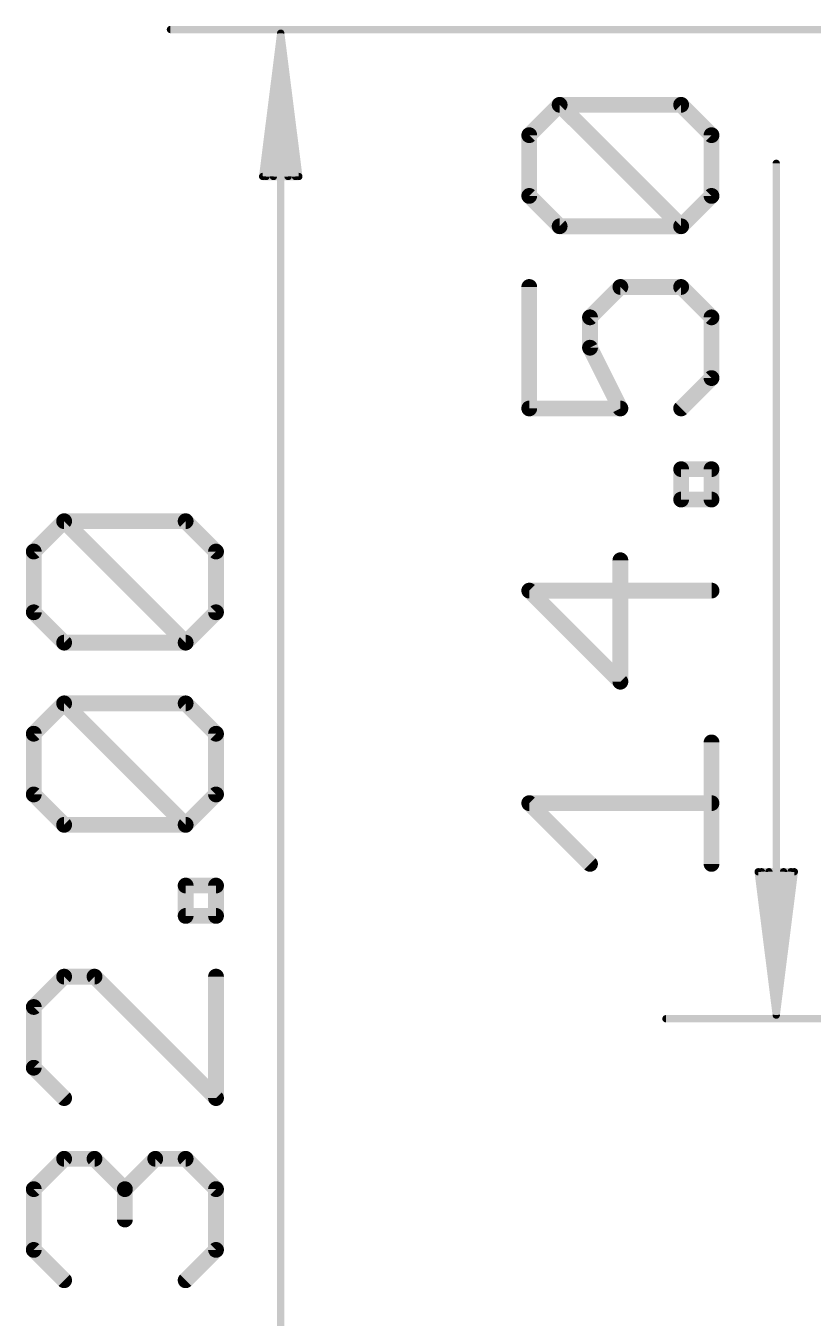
# Model space of a CAD drawing. Extents: x -30 to 79, y -8 to 63.
# Drawn here: x -15.56 to -1.63, y 9.2 to 32.06 of the extents above; entities that cross this region are included whole.
import ezdxf

# ---------------------------------------------------------------- set-up
doc = ezdxf.new("R2010")
doc.units = 0
doc.layers.add('47', color=253, linetype='CONTINUOUS')

msp = doc.modelspace()

# ---------------------------------------------------------------- linework, layer by layer
at = {"layer": '47'}
for points, const_width in [([(9.25, 32), (-12.999, 32)], 0.13), ([(-11.049, 31.935), (-11.3682, 29.4)], 0.13), ([(-11.049, 31.935), (-11.309, 29.4)], 0.13), ([(-11.049, 31.935), (-11.179, 29.4)], 0.13), ([(-11.049, 0.065), (-11.049, 31.935)], 0.13), ([(-10.7298, 29.4), (-11.049, 31.935)], 0.13), ([(-10.919, 29.4), (-11.049, 31.935)], 0.13), ([(-10.789, 29.4), (-11.049, 31.935)], 0.13), ([(-6.6541, 30.131), (-6.1168, 30.6682)], 0.2794), ([(-6.1168, 30.6682), (-3.9679, 30.6682)], 0.2794), ([(-3.9679, 28.5193), (-6.1168, 30.6682)], 0.2794), ([(-3.9679, 30.6682), (-3.4307, 30.131)], 0.2794), ([(-6.6541, 29.0566), (-6.6541, 30.131)], 0.2794), ([(-3.4307, 30.131), (-3.4307, 29.0566)], 0.2794), ([(-2.286, 14.565), (-2.286, 29.6319)], 0.13), ([(-11.3682, 29.4), (-10.7298, 29.4)], 0.13), ([(-6.1168, 28.5193), (-6.6541, 29.0566)], 0.2794), ([(-3.4307, 29.0566), (-3.9679, 28.5193)], 0.2794), ([(-3.9679, 28.5193), (-6.1168, 28.5193)], 0.2794), ([(-6.6541, 27.4455), (-6.6541, 25.2966)], 0.2794), ([(-5.5796, 26.9083), (-5.0424, 27.4455)], 0.2794), ([(-5.0424, 27.4455), (-3.9679, 27.4455)], 0.2794), ([(-3.9679, 27.4455), (-3.4307, 26.9083)], 0.2794), ([(-5.5796, 26.371), (-5.5796, 26.9083)], 0.2794), ([(-3.4307, 26.9083), (-3.4307, 25.8338)], 0.2794), ([(-5.0424, 25.2966), (-5.5796, 26.371)], 0.2794), ([(-3.4307, 25.8338), (-3.9679, 25.2966)], 0.2794), ([(-6.6541, 25.2966), (-5.0424, 25.2966)], 0.2794), ([(-3.9679, 23.6852), (-3.9679, 24.2224)], 0.2794), ([(-3.9679, 24.2224), (-3.4307, 24.2224)], 0.2794), ([(-3.4307, 24.2224), (-3.4307, 23.6852)], 0.2794), ([(-3.4307, 23.6852), (-3.9679, 23.6852)], 0.2794), ([(-15.4171, 22.765), (-14.8798, 23.3023)], 0.2794), ([(-14.8798, 23.3023), (-12.7309, 23.3023)], 0.2794), ([(-12.7309, 21.1534), (-14.8798, 23.3023)], 0.2794), ([(-12.7309, 23.3023), (-12.1937, 22.765)], 0.2794), ([(-15.4171, 21.6906), (-15.4171, 22.765)], 0.2794), ([(-12.1937, 22.765), (-12.1937, 21.6906)], 0.2794), ([(-5.0424, 20.4625), (-5.0424, 22.6114)], 0.2794), ([(-3.4307, 22.0741), (-6.6541, 22.0741)], 0.2794), ([(-6.6541, 22.0741), (-5.0424, 20.4625)], 0.2794), ([(-14.8798, 21.1534), (-15.4171, 21.6906)], 0.2794), ([(-12.1937, 21.6906), (-12.7309, 21.1534)], 0.2794), ([(-12.7309, 21.1534), (-14.8798, 21.1534)], 0.2794), ([(-15.4171, 19.5423), (-14.8798, 20.0795)], 0.2794), ([(-14.8798, 20.0795), (-12.7309, 20.0795)], 0.2794), ([(-12.7309, 17.9306), (-14.8798, 20.0795)], 0.2794), ([(-12.7309, 20.0795), (-12.1937, 19.5423)], 0.2794), ([(-15.4171, 18.4678), (-15.4171, 19.5423)], 0.2794), ([(-12.1937, 19.5423), (-12.1937, 18.4678)], 0.2794), ([(-3.4307, 17.2397), (-3.4307, 19.3886)], 0.2794), ([(-14.8798, 17.9306), (-15.4171, 18.4678)], 0.2794), ([(-12.1937, 18.4678), (-12.7309, 17.9306)], 0.2794), ([(-5.5796, 17.2397), (-6.6541, 18.3142)], 0.2794), ([(-6.6541, 18.3142), (-3.4307, 18.3142)], 0.2794), ([(-12.7309, 17.9306), (-14.8798, 17.9306)], 0.2794), ([(-2.286, 14.565), (-2.6052, 17.1)], 0.13), ([(-2.6052, 17.1), (-1.9668, 17.1)], 0.13), ([(-2.286, 14.565), (-2.546, 17.1)], 0.13), ([(-2.286, 14.565), (-2.416, 17.1)], 0.13), ([(-1.9668, 17.1), (-2.286, 14.565)], 0.13), ([(-2.156, 17.1), (-2.286, 14.565)], 0.13), ([(-2.026, 17.1), (-2.286, 14.565)], 0.13), ([(-12.7309, 16.3192), (-12.7309, 16.8565)], 0.2794), ([(-12.7309, 16.8565), (-12.1937, 16.8565)], 0.2794), ([(-12.1937, 16.8565), (-12.1937, 16.3192)], 0.2794), ([(-12.1937, 16.3192), (-12.7309, 16.3192)], 0.2794), ([(-14.8798, 15.2454), (-15.4171, 14.7082)], 0.2794), ([(-14.3426, 15.2454), (-14.8798, 15.2454)], 0.2794), ([(-12.1937, 13.0965), (-14.3426, 15.2454)], 0.2794), ([(-12.1937, 15.2454), (-12.1937, 13.0965)], 0.2794), ([(-15.4171, 14.7082), (-15.4171, 13.6337)], 0.2794), ([(4.385, 14.5), (-4.236, 14.5)], 0.13), ([(-15.4171, 13.6337), (-14.8798, 13.0965)], 0.2794), ([(-15.4171, 11.4854), (-14.8798, 12.0226)], 0.2794), ([(-14.8798, 12.0226), (-14.3426, 12.0226)], 0.2794), ([(-14.3426, 12.0226), (-13.8054, 11.4854)], 0.2794), ([(-13.8054, 11.4854), (-13.2682, 12.0226)], 0.2794), ([(-13.2682, 12.0226), (-12.7309, 12.0226)], 0.2794), ([(-12.7309, 12.0226), (-12.1937, 11.4854)], 0.2794), ([(-15.4171, 10.411), (-15.4171, 11.4854)], 0.2794), ([(-13.8054, 11.4854), (-13.8054, 10.9482)], 0.2794), ([(-12.1937, 11.4854), (-12.1937, 10.411)], 0.2794), ([(-14.8798, 9.8737), (-15.4171, 10.411)], 0.2794), ([(-12.1937, 10.411), (-12.7309, 9.8737)], 0.2794)]:
    msp.add_lwpolyline(points, dxfattribs=dict(at, const_width=const_width))
for points, const_width in [([(-12.999, 32.0325, 1), (-12.999, 31.9675)], 0.065), ([(-11.0165, 31.935, 1), (-11.0815, 31.935)], 0.065), ([(-11.0168, 31.9391, 1), (-11.0812, 31.9309)], 0.065), ([(-11.0165, 31.9333, 1), (-11.0815, 31.9367)], 0.065), ([(-11.0165, 31.9367, 1), (-11.0815, 31.9333)], 0.065), ([(-11.0167, 31.9383, 1), (-11.0813, 31.9317)], 0.065), ([(-11.0167, 31.9317, 1), (-11.0813, 31.9383)], 0.065), ([(-11.0168, 31.9309, 1), (-11.0812, 31.9391)], 0.065), ([(-6.1168, 30.7381, 1), (-6.1168, 30.5984)], 0.1397), ([(-6.0674, 30.7176, 1), (-6.1662, 30.6188)], 0.1397), ([(-6.0674, 30.6188, 1), (-6.1662, 30.7176)], 0.1397), ([(-3.9185, 30.7176, 1), (-4.0173, 30.6188)], 0.1397), ([(-3.9679, 30.5984, 1), (-3.9679, 30.7381)], 0.1397), ([(-6.5842, 30.131, 1), (-6.7239, 30.131)], 0.1397), ([(-6.7034, 30.1804, 1), (-6.6047, 30.0816)], 0.1397), ([(-3.3609, 30.131, 1), (-3.5006, 30.131)], 0.1397), ([(-3.4801, 30.0816, 1), (-3.3813, 30.1804)], 0.1397), ([(-2.2535, 29.6319, 1), (-2.3185, 29.6319)], 0.065), ([(-11.4005, 29.4041, 1), (-11.336, 29.3959)], 0.065), ([(-11.3682, 29.4325, 1), (-11.3682, 29.3675)], 0.065), ([(-11.3413, 29.4033, 1), (-11.2767, 29.3967)], 0.065), ([(-11.2115, 29.4017, 1), (-11.1465, 29.3983)], 0.065), ([(-10.9515, 29.3983, 1), (-10.8865, 29.4017)], 0.065), ([(-10.8213, 29.3967, 1), (-10.7567, 29.4033)], 0.065), ([(-10.762, 29.3959, 1), (-10.6975, 29.4041)], 0.065), ([(-10.7298, 29.3675, 1), (-10.7298, 29.4325)], 0.065), ([(-6.7239, 29.0566, 1), (-6.5842, 29.0566)], 0.1397), ([(-6.6047, 29.106, 1), (-6.7034, 29.0072)], 0.1397), ([(-3.5006, 29.0566, 1), (-3.3609, 29.0566)], 0.1397), ([(-3.3813, 29.0072, 1), (-3.4801, 29.106)], 0.1397), ([(-6.1168, 28.5892, 1), (-6.1168, 28.4495)], 0.1397), ([(-6.1662, 28.4699, 1), (-6.0674, 28.5687)], 0.1397), ([(-4.0173, 28.5687, 1), (-3.9185, 28.4699)], 0.1397), ([(-4.0173, 28.4699, 1), (-3.9185, 28.5687)], 0.1397), ([(-3.9679, 28.4495, 1), (-3.9679, 28.5892)], 0.1397), ([(-6.5842, 27.4455, 1), (-6.7239, 27.4455)], 0.1397), ([(-5.0424, 27.5153, 1), (-5.0424, 27.3756)], 0.1397), ([(-4.993, 27.3961, 1), (-5.0918, 27.4949)], 0.1397), ([(-3.9185, 27.4949, 1), (-4.0173, 27.3961)], 0.1397), ([(-3.9679, 27.3756, 1), (-3.9679, 27.5153)], 0.1397), ([(-5.5098, 26.9083, 1), (-5.6495, 26.9083)], 0.1397), ([(-5.629, 26.9576, 1), (-5.5302, 26.8589)], 0.1397), ([(-3.3609, 26.9083, 1), (-3.5006, 26.9083)], 0.1397), ([(-3.4801, 26.8589, 1), (-3.3813, 26.9576)], 0.1397), ([(-5.5171, 26.4023, 1), (-5.6421, 26.3398)], 0.1397), ([(-5.6495, 26.371, 1), (-5.5098, 26.371)], 0.1397), ([(-3.5006, 25.8338, 1), (-3.3609, 25.8338)], 0.1397), ([(-3.3813, 25.7844, 1), (-3.4801, 25.8832)], 0.1397), ([(-6.6541, 25.3664, 1), (-6.6541, 25.2267)], 0.1397), ([(-5.1049, 25.2653, 1), (-4.9799, 25.3278)], 0.1397), ([(-5.0424, 25.2267, 1), (-5.0424, 25.3664)], 0.1397), ([(-4.0173, 25.346, 1), (-3.9185, 25.2472)], 0.1397), ([(-6.7239, 25.2966, 1), (-6.5842, 25.2966)], 0.1397), ([(-3.9679, 24.2923, 1), (-3.9679, 24.1526)], 0.1397), ([(-3.8981, 24.2224, 1), (-4.0378, 24.2224)], 0.1397), ([(-3.3609, 24.2224, 1), (-3.5006, 24.2224)], 0.1397), ([(-3.4307, 24.1526, 1), (-3.4307, 24.2923)], 0.1397), ([(-3.9679, 23.7551, 1), (-3.9679, 23.6154)], 0.1397), ([(-3.4307, 23.6154, 1), (-3.4307, 23.7551)], 0.1397), ([(-4.0378, 23.6852, 1), (-3.8981, 23.6852)], 0.1397), ([(-3.5006, 23.6852, 1), (-3.3609, 23.6852)], 0.1397), ([(-14.8798, 23.3721, 1), (-14.8798, 23.2324)], 0.1397), ([(-14.8304, 23.3517, 1), (-14.9292, 23.2529)], 0.1397), ([(-14.8304, 23.2529, 1), (-14.9292, 23.3517)], 0.1397), ([(-12.6815, 23.3517, 1), (-12.7803, 23.2529)], 0.1397), ([(-12.7309, 23.2324, 1), (-12.7309, 23.3721)], 0.1397), ([(-15.3472, 22.765, 1), (-15.4869, 22.765)], 0.1397), ([(-15.4664, 22.8144, 1), (-15.3677, 22.7157)], 0.1397), ([(-12.1238, 22.765, 1), (-12.2636, 22.765)], 0.1397), ([(-12.2431, 22.7157, 1), (-12.1443, 22.8144)], 0.1397), ([(-4.9725, 22.6114, 1), (-5.1122, 22.6114)], 0.1397), ([(-6.6541, 22.144, 1), (-6.6541, 22.0043)], 0.1397), ([(-6.6047, 22.1235, 1), (-6.7034, 22.0247)], 0.1397), ([(-3.4307, 22.0043, 1), (-3.4307, 22.144)], 0.1397), ([(-15.3677, 21.74, 1), (-15.4664, 21.6412)], 0.1397), ([(-15.4869, 21.6906, 1), (-15.3472, 21.6906)], 0.1397), ([(-12.2636, 21.6906, 1), (-12.1238, 21.6906)], 0.1397), ([(-12.1443, 21.6412, 1), (-12.2431, 21.74)], 0.1397), ([(-14.8798, 21.2232, 1), (-14.8798, 21.0835)], 0.1397), ([(-14.9292, 21.104, 1), (-14.8304, 21.2028)], 0.1397), ([(-12.7803, 21.2028, 1), (-12.6815, 21.104)], 0.1397), ([(-12.7803, 21.104, 1), (-12.6815, 21.2028)], 0.1397), ([(-12.7309, 21.0835, 1), (-12.7309, 21.2232)], 0.1397), ([(-5.0918, 20.4131, 1), (-4.993, 20.5118)], 0.1397), ([(-5.1122, 20.4625, 1), (-4.9725, 20.4625)], 0.1397), ([(-14.8798, 20.1494, 1), (-14.8798, 20.0097)], 0.1397), ([(-14.8304, 20.1289, 1), (-14.9292, 20.0301)], 0.1397), ([(-14.8304, 20.0301, 1), (-14.9292, 20.1289)], 0.1397), ([(-12.6815, 20.1289, 1), (-12.7803, 20.0301)], 0.1397), ([(-12.7309, 20.0097, 1), (-12.7309, 20.1494)], 0.1397), ([(-15.3472, 19.5423, 1), (-15.4869, 19.5423)], 0.1397), ([(-15.4664, 19.5917, 1), (-15.3677, 19.4929)], 0.1397), ([(-12.1238, 19.5423, 1), (-12.2636, 19.5423)], 0.1397), ([(-12.2431, 19.4929, 1), (-12.1443, 19.5917)], 0.1397), ([(-3.3609, 19.3886, 1), (-3.5006, 19.3886)], 0.1397), ([(-15.3677, 18.5172, 1), (-15.4664, 18.4185)], 0.1397), ([(-15.4869, 18.4678, 1), (-15.3472, 18.4678)], 0.1397), ([(-12.2636, 18.4678, 1), (-12.1238, 18.4678)], 0.1397), ([(-12.1443, 18.4185, 1), (-12.2431, 18.5172)], 0.1397), ([(-6.6541, 18.384, 1), (-6.6541, 18.2443)], 0.1397), ([(-6.6047, 18.3635, 1), (-6.7034, 18.2648)], 0.1397), ([(-3.4307, 18.2443, 1), (-3.4307, 18.384)], 0.1397), ([(-14.8798, 18.0005, 1), (-14.8798, 17.8608)], 0.1397), ([(-12.7309, 17.8608, 1), (-12.7309, 18.0005)], 0.1397), ([(-14.9292, 17.8812, 1), (-14.8304, 17.98)], 0.1397), ([(-12.7803, 17.98, 1), (-12.6815, 17.8812)], 0.1397), ([(-12.7803, 17.8812, 1), (-12.6815, 17.98)], 0.1397), ([(-5.629, 17.1903, 1), (-5.5302, 17.2891)], 0.1397), ([(-3.5006, 17.2397, 1), (-3.3609, 17.2397)], 0.1397), ([(-2.573, 17.1041, 1), (-2.6375, 17.0959)], 0.065), ([(-2.6052, 17.1325, 1), (-2.6052, 17.0675)], 0.065), ([(-2.5137, 17.1033, 1), (-2.5783, 17.0967)], 0.065), ([(-2.3835, 17.1017, 1), (-2.4485, 17.0983)], 0.065), ([(-2.1235, 17.0983, 1), (-2.1885, 17.1017)], 0.065), ([(-1.9937, 17.0967, 1), (-2.0583, 17.1033)], 0.065), ([(-1.9345, 17.0959, 1), (-1.999, 17.1041)], 0.065), ([(-1.9668, 17.0675, 1), (-1.9668, 17.1325)], 0.065), ([(-12.6611, 16.8565, 1), (-12.8008, 16.8565)], 0.1397), ([(-12.7309, 16.9263, 1), (-12.7309, 16.7866)], 0.1397), ([(-12.1238, 16.8565, 1), (-12.2636, 16.8565)], 0.1397), ([(-12.1937, 16.7866, 1), (-12.1937, 16.9263)], 0.1397), ([(-12.8008, 16.3192, 1), (-12.6611, 16.3192)], 0.1397), ([(-12.7309, 16.3891, 1), (-12.7309, 16.2494)], 0.1397), ([(-12.2636, 16.3192, 1), (-12.1238, 16.3192)], 0.1397), ([(-12.1937, 16.2494, 1), (-12.1937, 16.3891)], 0.1397), ([(-14.8798, 15.3152, 1), (-14.8798, 15.1755)], 0.1397), ([(-14.8304, 15.196, 1), (-14.9292, 15.2948)], 0.1397), ([(-14.2932, 15.2948, 1), (-14.392, 15.196)], 0.1397), ([(-14.3426, 15.1755, 1), (-14.3426, 15.3152)], 0.1397), ([(-12.1238, 15.2454, 1), (-12.2636, 15.2454)], 0.1397), ([(-15.3472, 14.7082, 1), (-15.4869, 14.7082)], 0.1397), ([(-15.4664, 14.7576, 1), (-15.3677, 14.6588)], 0.1397), ([(-4.236, 14.5325, 1), (-4.236, 14.4675)], 0.065), ([(-2.3182, 14.5691, 1), (-2.2538, 14.5609)], 0.065), ([(-2.3183, 14.5683, 1), (-2.2537, 14.5617)], 0.065), ([(-2.3185, 14.5633, 1), (-2.2535, 14.5667)], 0.065), ([(-2.3185, 14.5667, 1), (-2.2535, 14.5633)], 0.065), ([(-2.3185, 14.565, 1), (-2.2535, 14.565)], 0.065), ([(-2.3183, 14.5617, 1), (-2.2537, 14.5683)], 0.065), ([(-2.3182, 14.5609, 1), (-2.2538, 14.5691)], 0.065), ([(-15.3677, 13.6831, 1), (-15.4664, 13.5843)], 0.1397), ([(-15.4869, 13.6337, 1), (-15.3472, 13.6337)], 0.1397), ([(-14.9292, 13.0471, 1), (-14.8304, 13.1459)], 0.1397), ([(-12.2636, 13.0965, 1), (-12.1238, 13.0965)], 0.1397), ([(-12.2431, 13.0471, 1), (-12.1443, 13.1459)], 0.1397), ([(-14.8798, 12.0925, 1), (-14.8798, 11.9528)], 0.1397), ([(-14.8304, 11.9732, 1), (-14.9292, 12.072)], 0.1397), ([(-14.2932, 12.072, 1), (-14.392, 11.9732)], 0.1397), ([(-14.3426, 11.9528, 1), (-14.3426, 12.0925)], 0.1397), ([(-13.2682, 12.0925, 1), (-13.2682, 11.9528)], 0.1397), ([(-13.2188, 11.9732, 1), (-13.3175, 12.072)], 0.1397), ([(-12.6815, 12.072, 1), (-12.7803, 11.9732)], 0.1397), ([(-12.7309, 11.9528, 1), (-12.7309, 12.0925)], 0.1397), ([(-15.3472, 11.4854, 1), (-15.4869, 11.4854)], 0.1397), ([(-15.4664, 11.5348, 1), (-15.3677, 11.436)], 0.1397), ([(-13.7355, 11.4854, 1), (-13.8752, 11.4854)], 0.1397), ([(-13.8548, 11.5348, 1), (-13.756, 11.436)], 0.1397), ([(-13.8548, 11.436, 1), (-13.756, 11.5348)], 0.1397), ([(-12.1238, 11.4854, 1), (-12.2636, 11.4854)], 0.1397), ([(-12.2431, 11.436, 1), (-12.1443, 11.5348)], 0.1397), ([(-13.8752, 10.9482, 1), (-13.7355, 10.9482)], 0.1397), ([(-15.3677, 10.4604, 1), (-15.4664, 10.3616)], 0.1397), ([(-12.1443, 10.3616, 1), (-12.2431, 10.4604)], 0.1397), ([(-15.4869, 10.411, 1), (-15.3472, 10.411)], 0.1397), ([(-12.2636, 10.411, 1), (-12.1238, 10.411)], 0.1397), ([(-14.9292, 9.8243, 1), (-14.8304, 9.9231)], 0.1397), ([(-12.7803, 9.9231, 1), (-12.6815, 9.8243)], 0.1397)]:
    msp.add_lwpolyline(points, format="xyb", dxfattribs=dict(at, const_width=const_width))

doc.saveas('drawing.dxf')
